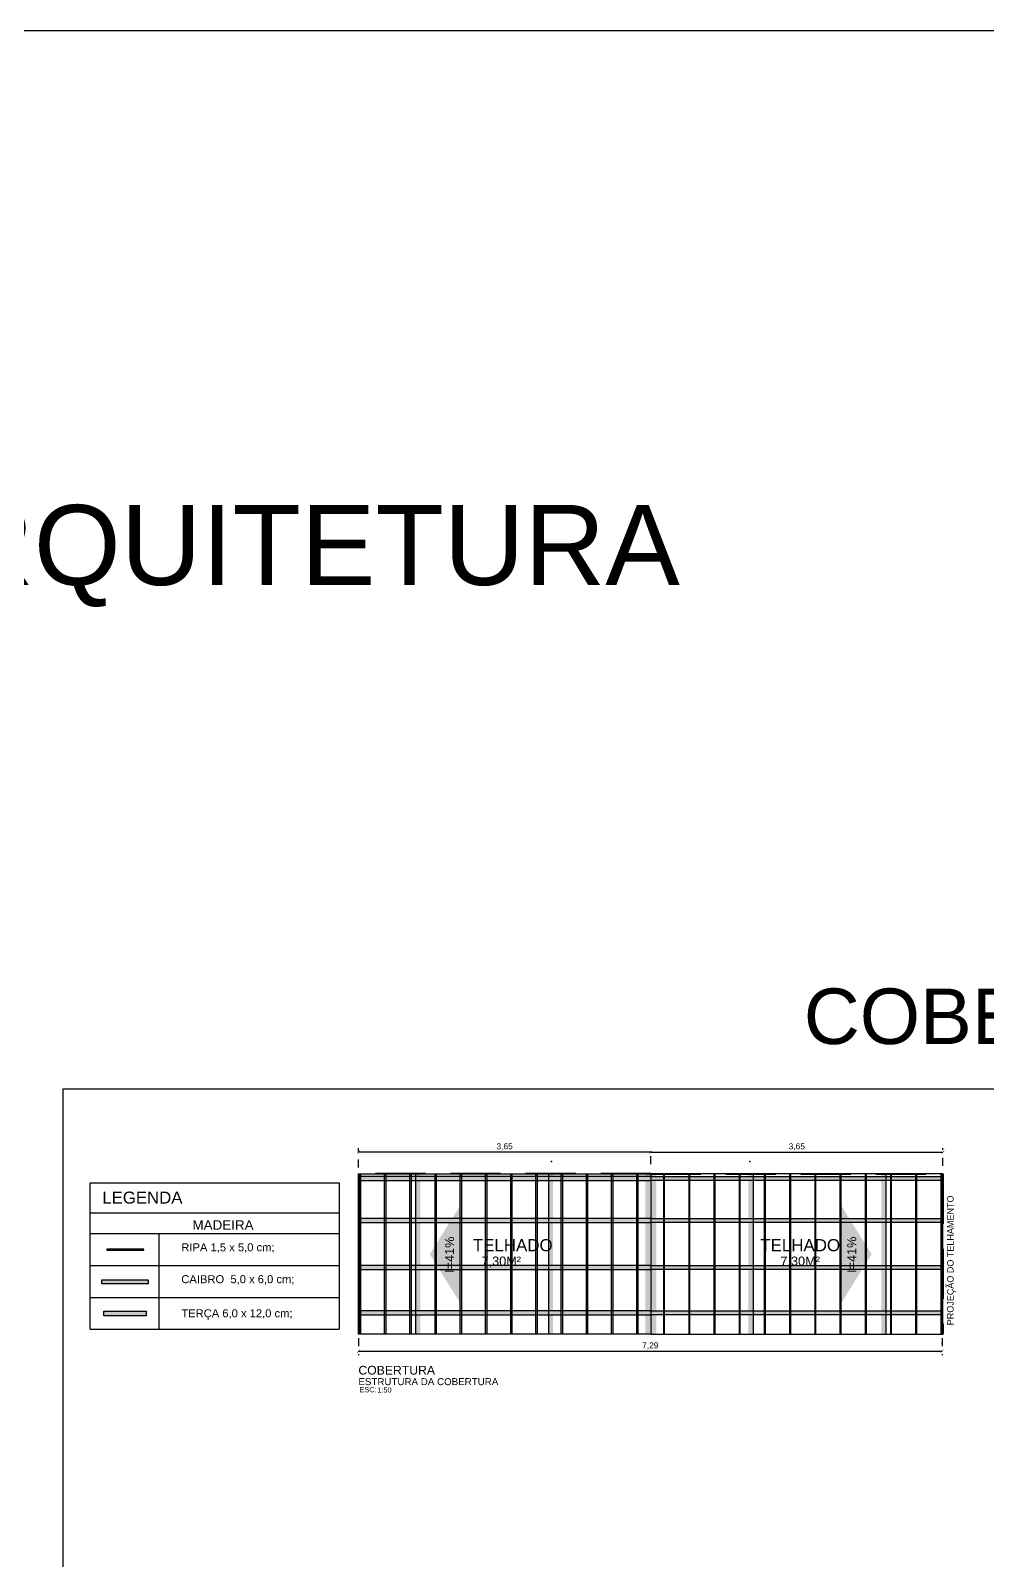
# Model space of a CAD drawing. Header units: inches. Extents: x -415 to -271, y -42 to 11.
# Drawn here: x -398.19 to -386.23, y -7.74 to 11.38 of the extents above; entities that cross this region are included whole.
import ezdxf
from ezdxf.enums import TextEntityAlignment as Align

# ---------------------------------------------------------------- set-up
doc = ezdxf.new("R2010")
doc.units = ezdxf.units.IN
doc.header["$MEASUREMENT"] = 0
doc.linetypes.add('DOT', pattern=[6.35, 0, -6.35])
doc.linetypes.add('HIDDEN2', pattern=[0.1875, 0.125, -0.0625])
doc.layers.get('0').update_dxf_attribs({"color": 8})
doc.layers.get('DEFPOINTS').update_dxf_attribs({"lineweight": 0})
for name, color, linetype in [('#_carimbo', 1, 'Continuous'), ('.10', 1, 'Continuous'), ('.20', 2, 'Continuous'), ('.texto', 3, 'Continuous'), ('ARQ-COTA-25', 12, 'Continuous'), ('ARQ-PIS', 1, 'Continuous'), ('ARQ-TAB', 1, 'Continuous'), ('ARQ-TXT-02', 2, 'Continuous'), ('ARQ-TXT-03', 3, 'Continuous'), ('ARQ-TXT-04', 4, 'Continuous'), ('ARQ-TXT-200', 2, 'Continuous'), ('ELE-VT3', 30, 'Continuous'), ('FO-TÍTULOS', 1, 'Continuous'), ('R- ARQ. SIMB.  TEXTO', 1, 'Continuous'), ('Texto', 3, 'Continuous')]:
    doc.layers.add(name, color=color, linetype=linetype)
doc.layers.add('AR-COTA', color=1, linetype='Continuous', lineweight=0)
doc.styles.add('Arial', font='ARIALUNI.ttf')
doc.styles.add('ARIAL 1.5mm', font='arial.ttf', dxfattribs={"height": 0.1})
doc.styles.add('MÉDIO', font='arial.ttf', dxfattribs={"height": 0.13})
doc.styles.get("Standard").update_dxf_attribs({"font": 'arial.ttf'})
doc.styles.add('Swiss LT', font='swissl.ttf')
doc.styles.add('T3', font='arial.ttf')
doc.dimstyles.new('COD-ARQ-50', dxfattribs={"dimtxt": 0.075, "dimasz": 0.0375, "dimexe": 0.05, "dimexo": 0.05, "dimgap": 0.02, "dimtad": 1, "dimzin": 4, "dimtxsty": 'T3', "dimblk": 'ARCHTICK', "dimcen": 0, "dimclrd": 1, "dimclre": 2, "dimclrt": 2, "dimazin": 0, "dimtfac": 1, "dimtmove": 2, "dimatfit": 3, "dimldrblk": 'DOT', "dimfxl": 0.4, "dimtolj": 1, "dimarcsym": 0})

# ---------------------------------------------------------------- blocks, each defined once
blk = doc.blocks.new('_ArchTick')
at = {"color": 0, "linetype": 'ByBlock', "const_width": 0.15}
blk.add_lwpolyline([(-0.5, -0.5), (0.5, 0.5)], dxfattribs=at)
blk = doc.blocks.new('*D509')
at = {"layer": 'AR-COTA', "color": 2, "linetype": 'DOT', "lineweight": -2, "ltscale": 0.00375, "transparency": 16777216}
for p, q in [((-390.439, -2.786), (-390.439, -2.585)), ((-386.789, -2.806), (-386.789, -2.585))]:
    blk.add_line(p, q, dxfattribs=at)
at = {"layer": 'AR-COTA', "color": 1, "lineweight": -2, "ltscale": 0.00375, "transparency": 16777216}
blk.add_line((-390.439, -2.635), (-386.789, -2.635), dxfattribs=at)
at = {"layer": 'DEFPOINTS', "color": 0, "ltscale": 0.00375, "transparency": 16777216}
for p in [(-386.789, -2.635), (-390.439, -2.836), (-386.789, -2.856)]:
    blk.add_point(p, dxfattribs=at)
at = {"layer": 'AR-COTA', "color": 1, "lineweight": -2, "ltscale": 0.00375, "transparency": 16777216, "xscale": 0.0375, "yscale": 0.0375, "zscale": 0.0375, "rotation": 180}
blk.add_blockref('_ArchTick', (-390.439, -2.635), dxfattribs=at)
at = {"layer": 'AR-COTA', "color": 1, "lineweight": -2, "ltscale": 0.00375, "transparency": 16777216, "xscale": 0.0375, "yscale": 0.0375, "zscale": 0.0375}
blk.add_blockref('_ArchTick', (-386.789, -2.635), dxfattribs=at)
at = {"layer": 'AR-COTA', "color": 2, "ltscale": 0.00375, "transparency": 16777216, "insert": (-388.614, -2.57), "char_height": 0.075, "attachment_point": 5, "style": 'T3'}
blk.add_mtext('\\A1;3,65', dxfattribs=at)
blk = doc.blocks.new('_Dot')
at = {"color": 0, "linetype": 'ByBlock', "lineweight": -2}
blk.add_line((-0.5, 0), (-1, 0), dxfattribs=at)
at = {"color": 0, "linetype": 'ByBlock', "const_width": 0.5}
blk.add_lwpolyline([(-0.25, 0, 1), (0.25, 0, 1)], format="xyb", close=True, dxfattribs=at)
blk = doc.blocks.new('*U506')
at = {"layer": 'ARQ-TXT-02', "insert": (0.2739, 0.2042), "char_height": 0.03, "attachment_point": 1, "style": 'Arial'}
blk.add_mtext_dynamic_manual_height_columns('ESC:', width=0.001376, gutter_width=0.25, heights=[0], dxfattribs=at)
at = {"layer": 'ARQ-TXT-02', "style": 'Arial'}
blk.add_attdef('ESCALA', (0.376, 0.1729), '', height=0.03, dxfattribs=at)
at = {"layer": 'ARQ-TXT-03', "style": 'Arial'}
blk.add_attdef('DESENHO', (0.2677, 0.215), '', height=0.04, dxfattribs=at)
at = {"layer": 'ARQ-TXT-04', "style": 'Arial'}
blk.add_attdef('MATÉRIA', text='', height=0.05, dxfattribs=at).set_placement((0.2677, 0.2605), align=Align.BOTTOM_LEFT)
blk = doc.blocks.new('*D685')
at = {"layer": 'AR-COTA', "color": 2, "linetype": 'DOT', "lineweight": -2, "ltscale": 0.00375, "transparency": 16777216}
for p, q in [((-394.089, -4.959), (-394.089, -5.172)), ((-386.8, -4.959), (-386.8, -5.172))]:
    blk.add_line(p, q, dxfattribs=at)
at = {"layer": 'AR-COTA', "color": 1, "lineweight": -2, "ltscale": 0.00375, "transparency": 16777216}
blk.add_line((-394.089, -5.122), (-386.8, -5.122), dxfattribs=at)
at = {"layer": 'DEFPOINTS', "color": 0, "ltscale": 0.00375, "transparency": 16777216}
for p in [(-394.089, -4.909), (-386.8, -4.909), (-386.8, -5.122)]:
    blk.add_point(p, dxfattribs=at)
at = {"layer": 'AR-COTA', "color": 1, "lineweight": -2, "ltscale": 0.00375, "transparency": 16777216, "xscale": 0.0375, "yscale": 0.0375, "zscale": 0.0375, "rotation": 180}
blk.add_blockref('_ArchTick', (-394.089, -5.122), dxfattribs=at)
at = {"layer": 'AR-COTA', "color": 1, "lineweight": -2, "ltscale": 0.00375, "transparency": 16777216, "xscale": 0.0375, "yscale": 0.0375, "zscale": 0.0375}
blk.add_blockref('_ArchTick', (-386.8, -5.122), dxfattribs=at)
at = {"layer": 'AR-COTA', "color": 2, "ltscale": 0.00375, "transparency": 16777216, "insert": (-390.445, -5.057), "char_height": 0.075, "attachment_point": 5, "style": 'T3'}
blk.add_mtext('\\A1;7,29', dxfattribs=at)
blk = doc.blocks.new('*D686')
at = {"layer": 'AR-COTA', "color": 2, "linetype": 'DOT', "lineweight": -2, "ltscale": 0.00375, "transparency": 16777216}
for p, q in [((-394.089, -2.828), (-394.089, -2.585)), ((-390.439, -2.786), (-390.439, -2.585))]:
    blk.add_line(p, q, dxfattribs=at)
at = {"layer": 'AR-COTA', "color": 1, "lineweight": -2, "ltscale": 0.00375, "transparency": 16777216}
blk.add_line((-390.439, -2.635), (-394.089, -2.635), dxfattribs=at)
at = {"layer": 'DEFPOINTS', "color": 0, "ltscale": 0.00375, "transparency": 16777216}
for p in [(-394.089, -2.635), (-390.439, -2.836), (-394.089, -2.878)]:
    blk.add_point(p, dxfattribs=at)
at = {"layer": 'AR-COTA', "color": 1, "lineweight": -2, "ltscale": 0.00375, "transparency": 16777216, "xscale": 0.0375, "yscale": 0.0375, "zscale": 0.0375, "rotation": 180}
blk.add_blockref('_ArchTick', (-394.089, -2.635), dxfattribs=at)
at = {"layer": 'AR-COTA', "color": 1, "lineweight": -2, "ltscale": 0.00375, "transparency": 16777216, "xscale": 0.0375, "yscale": 0.0375, "zscale": 0.0375}
blk.add_blockref('_ArchTick', (-390.439, -2.635), dxfattribs=at)
at = {"layer": 'AR-COTA', "color": 2, "ltscale": 0.00375, "transparency": 16777216, "insert": (-392.264, -2.57), "char_height": 0.075, "attachment_point": 5, "style": 'T3'}
blk.add_mtext('\\A1;3,65', dxfattribs=at)

msp = doc.modelspace()

# ---------------------------------------------------------------- hatches: boundary and pattern name
at = {"layer": '.10', "linetype": 'ByBlock', "ltscale": 5}
h = msp.add_hatch(color=3, dxfattribs=at)
h.set_gradient(color1=(237, 31, 36), color2=(237, 31, 36))
h.paths.add_polyline_path([(-394.063, -4.909), (-394.078, -4.909), (-394.078, -2.906), (-394.063, -2.906)])
at = {"layer": '.10', "linetype": 'ByBlock', "ltscale": 5, "true_color": 0x58ba48}
h = msp.add_hatch(color=85, dxfattribs=at)
h.dxf.hatch_style = 1
h.paths.add_polyline_path([(-394.063, -2.991), (-394.063, -2.941), (-390.424, -2.941), (-390.424, -2.991)])
at = {"layer": '.10', "linetype": 'ByBlock', "ltscale": 5}
h = msp.add_hatch(color=3, dxfattribs=at)
h.set_gradient(color1=(237, 31, 36), color2=(237, 31, 36))
h.paths.add_polyline_path([(-393.748, -4.909), (-393.763, -4.909), (-393.763, -2.906), (-393.748, -2.906)])
h = msp.add_hatch(color=3, dxfattribs=at)
h.set_gradient(color1=(237, 31, 36), color2=(237, 31, 36))
h.paths.add_polyline_path([(-393.433, -4.909), (-393.448, -4.909), (-393.448, -2.906), (-393.433, -2.906)])
h = msp.add_hatch(color=3, dxfattribs=at)
h.set_gradient(color1=(237, 31, 36), color2=(237, 31, 36))
h.paths.add_polyline_path([(-393.118, -4.909), (-393.133, -4.909), (-393.133, -2.906), (-393.118, -2.906)])
h = msp.add_hatch(color=3, dxfattribs=at)
h.set_gradient(color1=(237, 31, 36), color2=(237, 31, 36))
h.paths.add_polyline_path([(-392.803, -4.909), (-392.818, -4.909), (-392.818, -2.906), (-392.803, -2.906)])
h = msp.add_hatch(color=3, dxfattribs=at)
h.set_gradient(color1=(237, 31, 36), color2=(237, 31, 36))
h.paths.add_polyline_path([(-392.488, -4.909), (-392.503, -4.909), (-392.503, -2.906), (-392.488, -2.906)])
h = msp.add_hatch(color=3, dxfattribs=at)
h.set_gradient(color1=(237, 31, 36), color2=(237, 31, 36))
h.paths.add_polyline_path([(-392.173, -4.909), (-392.188, -4.909), (-392.188, -2.906), (-392.173, -2.906)])
h = msp.add_hatch(color=3, dxfattribs=at)
h.set_gradient(color1=(237, 31, 36), color2=(237, 31, 36))
h.paths.add_polyline_path([(-391.858, -4.909), (-391.873, -4.909), (-391.873, -2.906), (-391.858, -2.906)])
h = msp.add_hatch(color=3, dxfattribs=at)
h.set_gradient(color1=(237, 31, 36), color2=(237, 31, 36))
h.paths.add_polyline_path([(-391.543, -4.909), (-391.558, -4.909), (-391.558, -2.906), (-391.543, -2.906)])
h = msp.add_hatch(color=3, dxfattribs=at)
h.set_gradient(color1=(237, 31, 36), color2=(237, 31, 36))
h.paths.add_polyline_path([(-391.228, -4.909), (-391.243, -4.909), (-391.243, -2.906), (-391.228, -2.906)])
h = msp.add_hatch(color=3, dxfattribs=at)
h.set_gradient(color1=(237, 31, 36), color2=(237, 31, 36))
h.paths.add_polyline_path([(-390.913, -4.909), (-390.928, -4.909), (-390.928, -2.906), (-390.913, -2.906)])
h = msp.add_hatch(color=3, dxfattribs=at)
h.set_gradient(color1=(237, 31, 36), color2=(237, 31, 36))
h.paths.add_polyline_path([(-390.598, -4.909), (-390.613, -4.909), (-390.613, -2.906), (-390.598, -2.906)])
at = {"layer": '.10', "linetype": 'ByBlock', "ltscale": 5, "true_color": 0x58ba48}
h = msp.add_hatch(color=85, dxfattribs=at)
h.dxf.hatch_style = 1
h.paths.add_polyline_path([(-386.815, -2.991), (-386.815, -2.941), (-390.454, -2.941), (-390.454, -2.991)])
at = {"layer": '.10', "linetype": 'ByBlock', "ltscale": 5}
h = msp.add_hatch(color=3, dxfattribs=at)
h.set_gradient(color1=(237, 31, 36), color2=(237, 31, 36))
h.paths.add_polyline_path([(-390.28, -4.909), (-390.265, -4.909), (-390.265, -2.906), (-390.28, -2.906)])
h = msp.add_hatch(color=3, dxfattribs=at)
h.set_gradient(color1=(237, 31, 36), color2=(237, 31, 36))
h.paths.add_polyline_path([(-389.965, -4.909), (-389.95, -4.909), (-389.95, -2.906), (-389.965, -2.906)])
h = msp.add_hatch(color=3, dxfattribs=at)
h.set_gradient(color1=(237, 31, 36), color2=(237, 31, 36))
h.paths.add_polyline_path([(-389.65, -4.909), (-389.635, -4.909), (-389.635, -2.906), (-389.65, -2.906)])
h = msp.add_hatch(color=3, dxfattribs=at)
h.set_gradient(color1=(237, 31, 36), color2=(237, 31, 36))
h.paths.add_polyline_path([(-389.335, -4.909), (-389.32, -4.909), (-389.32, -2.906), (-389.335, -2.906)])
h = msp.add_hatch(color=3, dxfattribs=at)
h.set_gradient(color1=(237, 31, 36), color2=(237, 31, 36))
h.paths.add_polyline_path([(-389.02, -4.909), (-389.005, -4.909), (-389.005, -2.906), (-389.02, -2.906)])
h = msp.add_hatch(color=3, dxfattribs=at)
h.set_gradient(color1=(237, 31, 36), color2=(237, 31, 36))
h.paths.add_polyline_path([(-388.705, -4.909), (-388.69, -4.909), (-388.69, -2.906), (-388.705, -2.906)])
h = msp.add_hatch(color=3, dxfattribs=at)
h.set_gradient(color1=(237, 31, 36), color2=(237, 31, 36))
h.paths.add_polyline_path([(-388.39, -4.909), (-388.375, -4.909), (-388.375, -2.906), (-388.39, -2.906)])
h = msp.add_hatch(color=3, dxfattribs=at)
h.set_gradient(color1=(237, 31, 36), color2=(237, 31, 36))
h.paths.add_polyline_path([(-388.075, -4.909), (-388.06, -4.909), (-388.06, -2.906), (-388.075, -2.906)])
h = msp.add_hatch(color=3, dxfattribs=at)
h.set_gradient(color1=(237, 31, 36), color2=(237, 31, 36))
h.paths.add_polyline_path([(-387.76, -4.909), (-387.745, -4.909), (-387.745, -2.906), (-387.76, -2.906)])
h = msp.add_hatch(color=3, dxfattribs=at)
h.set_gradient(color1=(237, 31, 36), color2=(237, 31, 36))
h.paths.add_polyline_path([(-387.445, -4.909), (-387.43, -4.909), (-387.43, -2.906), (-387.445, -2.906)])
h = msp.add_hatch(color=3, dxfattribs=at)
h.set_gradient(color1=(237, 31, 36), color2=(237, 31, 36))
h.paths.add_polyline_path([(-387.13, -4.909), (-387.115, -4.909), (-387.115, -2.906), (-387.13, -2.906)])
h = msp.add_hatch(color=3, dxfattribs=at)
h.set_gradient(color1=(237, 31, 36), color2=(237, 31, 36))
h.paths.add_polyline_path([(-386.815, -4.909), (-386.8, -4.909), (-386.8, -2.906), (-386.815, -2.906)])
at = {"layer": '.10', "linetype": 'ByBlock', "ltscale": 5, "true_color": 0x58ba48}
h = msp.add_hatch(color=85, dxfattribs=at)
h.dxf.hatch_style = 1
h.paths.add_polyline_path([(-394.063, -3.516), (-394.063, -3.466), (-390.424, -3.466), (-390.424, -3.516)])
h = msp.add_hatch(color=85, dxfattribs=at)
h.dxf.hatch_style = 1
h.paths.add_polyline_path([(-386.815, -3.516), (-386.815, -3.466), (-390.454, -3.466), (-390.454, -3.516)])
at = {"layer": '.10', "linetype": 'ByBlock', "ltscale": 5}
h = msp.add_hatch(color=3, dxfattribs=at)
h.set_gradient(color1=(237, 31, 36), color2=(237, 31, 36))
h.paths.add_polyline_path([(-396.77, -3.862), (-396.77, -3.847), (-397.233, -3.847), (-397.233, -3.862)])
at = {"layer": '.10', "linetype": 'ByBlock', "ltscale": 5, "true_color": 0x58ba48}
h = msp.add_hatch(color=85, dxfattribs=at)
h.dxf.hatch_style = 1
h.paths.add_polyline_path([(-394.063, -4.102), (-394.063, -4.052), (-390.424, -4.052), (-390.424, -4.102)])
h = msp.add_hatch(color=85, dxfattribs=at)
h.dxf.hatch_style = 1
h.paths.add_polyline_path([(-386.815, -4.102), (-386.815, -4.052), (-390.454, -4.052), (-390.454, -4.102)])
h = msp.add_hatch(color=85, dxfattribs=at)
h.dxf.hatch_style = 1
h.paths.add_polyline_path([(-396.719, -4.283), (-396.719, -4.233), (-397.295, -4.233), (-397.295, -4.283)])
h = msp.add_hatch(color=85, dxfattribs=at)
h.dxf.hatch_style = 1
h.paths.add_polyline_path([(-394.063, -4.67), (-394.063, -4.62), (-390.424, -4.62), (-390.424, -4.67)])
h = msp.add_hatch(color=85, dxfattribs=at)
h.dxf.hatch_style = 1
h.paths.add_polyline_path([(-386.815, -4.67), (-386.815, -4.62), (-390.454, -4.62), (-390.454, -4.67)])
at = {"layer": '.20', "linetype": 'ByBlock', "ltscale": 5, "true_color": 0xf1eb1f}
h = msp.add_hatch(color=2, dxfattribs=at)
h.dxf.hatch_style = 1
h.paths.add_polyline_path([(-393.318, -4.909), (-393.378, -4.909), (-393.378, -2.906), (-393.318, -2.906)])
h = msp.add_hatch(color=2, dxfattribs=at)
h.dxf.hatch_style = 1
h.paths.add_polyline_path([(-391.658, -4.909), (-391.718, -4.909), (-391.718, -2.906), (-391.658, -2.906)])
h = msp.add_hatch(color=2, dxfattribs=at)
h.dxf.hatch_style = 1
h.paths.add_polyline_path([(-390.448, -4.909), (-390.508, -4.909), (-390.508, -2.906), (-390.448, -2.906)])
h = msp.add_hatch(color=2, dxfattribs=at)
h.dxf.hatch_style = 1
h.paths.add_polyline_path([(-390.43, -4.909), (-390.37, -4.909), (-390.37, -2.906), (-390.43, -2.906)])
h = msp.add_hatch(color=2, dxfattribs=at)
h.dxf.hatch_style = 1
h.paths.add_polyline_path([(-389.22, -4.909), (-389.16, -4.909), (-389.16, -2.906), (-389.22, -2.906)])
h = msp.add_hatch(color=2, dxfattribs=at)
h.dxf.hatch_style = 1
h.paths.add_polyline_path([(-387.56, -4.909), (-387.5, -4.909), (-387.5, -2.906), (-387.56, -2.906)])
msp.add_hatch(color=2, dxfattribs=at).paths.add_polyline_path([(-397.273, -4.622), (-397.273, -4.682), (-396.742, -4.682), (-396.742, -4.622)])
at = {"true_color": 0x636466, "transparency": 33554687}
h = msp.add_hatch(color=251, dxfattribs=at)
h.dxf.hatch_style = 1
h.paths.add_polyline_path([(-392.821, -4.517), (-393.199, -3.912), (-392.821, -3.307)])
h = msp.add_hatch(color=251, dxfattribs=at)
h.dxf.hatch_style = 1
h.paths.add_polyline_path([(-388.057, -4.517), (-387.679, -3.912), (-388.057, -3.307)])

# ---------------------------------------------------------------- linework, layer by layer
at = {"layer": '#_carimbo', "color": 4, "linetype": 'ByBlock'}
for points in [[(-394.089, -3.463), (-394.089, -2.906), (-390.439, -2.906), (-390.439, -4.909), (-394.089, -4.909), (-394.089, -2.906), (-394.089, -2.906)], [(-386.789, -3.463), (-386.789, -2.906), (-390.439, -2.906), (-390.439, -4.909), (-386.789, -4.909), (-386.789, -2.906), (-386.789, -2.906)]]:
    msp.add_lwpolyline(points, dxfattribs=at)
at = {"layer": '.10', "color": 18, "linetype": 'ByBlock', "ltscale": 5, "true_color": 0x000000}
msp.add_lwpolyline([(-396.742, -4.622), (-396.742, -4.682), (-397.273, -4.682), (-397.273, -4.622), (-396.742, -4.622)], dxfattribs=at)
at = {"layer": '.20', "color": 18, "linetype": 'ByBlock', "ltscale": 5, "true_color": 0x000000}
for points in [[(-393.318, -2.906), (-393.378, -2.906), (-393.378, -4.909)], [(-391.658, -2.906), (-391.718, -2.906), (-391.718, -4.909)], [(-389.22, -2.906), (-389.16, -2.906), (-389.16, -4.909)], [(-387.56, -2.906), (-387.5, -2.906), (-387.5, -4.909)], [(-396.742, -4.622), (-396.742, -4.682), (-397.273, -4.682), (-397.273, -4.622), (-396.742, -4.622)]]:
    msp.add_lwpolyline(points, dxfattribs=at)
at = {"layer": 'ARQ-PIS', "color": 4, "linetype": 'ByBlock'}
msp.add_lwpolyline([(-397.781, -1.844), (-375.079, -1.844), (-375.079, -21.921), (-397.781, -21.921)], close=True, dxfattribs=at)
at = {"layer": 'ARQ-PIS', "color": 5, "linetype": 'HIDDEN2', "lineweight": 40, "ltscale": 5}
for points in [[(-390.439, -2.906), (-394.089, -2.906), (-394.089, -4.909)], [(-390.439, -2.906), (-386.789, -2.906), (-386.789, -4.909)]]:
    msp.add_lwpolyline(points, dxfattribs=at)
at = {"layer": 'ARQ-PIS', "color": 240, "linetype": 'ByBlock', "ltscale": 5, "true_color": 0xed1f24}
for points in [[(-394.078, -2.906), (-394.063, -2.906), (-394.063, -4.909)], [(-394.078, -4.909), (-394.078, -2.906)], [(-394.078, -2.906), (-394.063, -2.906), (-394.063, -4.909)], [(-394.078, -4.909), (-394.078, -2.906)], [(-394.078, -2.906), (-394.063, -2.906), (-394.063, -4.909)], [(-394.078, -4.909), (-394.078, -2.906)], [(-394.078, -2.906), (-394.063, -2.906), (-394.063, -4.909)], [(-394.078, -4.909), (-394.078, -2.906)], [(-394.078, -2.906), (-394.063, -2.906), (-394.063, -4.909)], [(-394.078, -4.909), (-394.078, -2.906)], [(-393.763, -2.906), (-393.748, -2.906), (-393.748, -4.909)], [(-393.763, -4.909), (-393.763, -2.906)], [(-393.763, -2.906), (-393.748, -2.906), (-393.748, -4.909)], [(-393.763, -4.909), (-393.763, -2.906)], [(-393.763, -2.906), (-393.748, -2.906), (-393.748, -4.909)], [(-393.763, -4.909), (-393.763, -2.906)], [(-393.763, -2.906), (-393.748, -2.906), (-393.748, -4.909)], [(-393.763, -4.909), (-393.763, -2.906)], [(-393.763, -2.906), (-393.748, -2.906), (-393.748, -4.909)], [(-393.763, -4.909), (-393.763, -2.906)], [(-393.448, -2.906), (-393.433, -2.906), (-393.433, -4.909)], [(-393.448, -4.909), (-393.448, -2.906)], [(-393.448, -2.906), (-393.433, -2.906), (-393.433, -4.909)], [(-393.448, -4.909), (-393.448, -2.906)], [(-393.448, -2.906), (-393.433, -2.906), (-393.433, -4.909)], [(-393.448, -4.909), (-393.448, -2.906)], [(-393.448, -2.906), (-393.433, -2.906), (-393.433, -4.909)], [(-393.448, -4.909), (-393.448, -2.906)], [(-393.448, -2.906), (-393.433, -2.906), (-393.433, -4.909)], [(-393.448, -4.909), (-393.448, -2.906)], [(-393.133, -2.906), (-393.118, -2.906), (-393.118, -4.909)], [(-393.133, -4.909), (-393.133, -2.906)], [(-393.133, -2.906), (-393.118, -2.906), (-393.118, -4.909)], [(-393.133, -4.909), (-393.133, -2.906)], [(-393.133, -2.906), (-393.118, -2.906), (-393.118, -4.909)], [(-393.133, -4.909), (-393.133, -2.906)], [(-393.133, -2.906), (-393.118, -2.906), (-393.118, -4.909)], [(-393.133, -4.909), (-393.133, -2.906)], [(-393.133, -2.906), (-393.118, -2.906), (-393.118, -4.909)], [(-393.133, -4.909), (-393.133, -2.906)], [(-392.818, -2.906), (-392.803, -2.906), (-392.803, -4.909)], [(-392.818, -4.909), (-392.818, -2.906)], [(-392.818, -2.906), (-392.803, -2.906), (-392.803, -4.909)], [(-392.818, -4.909), (-392.818, -2.906)], [(-392.818, -2.906), (-392.803, -2.906), (-392.803, -4.909)], [(-392.818, -4.909), (-392.818, -2.906)], [(-392.818, -2.906), (-392.803, -2.906), (-392.803, -4.909)], [(-392.818, -4.909), (-392.818, -2.906)], [(-392.818, -2.906), (-392.803, -2.906), (-392.803, -4.909)], [(-392.818, -4.909), (-392.818, -2.906)], [(-392.503, -2.906), (-392.488, -2.906), (-392.488, -4.909)], [(-392.503, -4.909), (-392.503, -2.906)], [(-392.503, -2.906), (-392.488, -2.906), (-392.488, -4.909)], [(-392.503, -4.909), (-392.503, -2.906)], [(-392.503, -2.906), (-392.488, -2.906), (-392.488, -4.909)], [(-392.503, -4.909), (-392.503, -2.906)], [(-392.503, -2.906), (-392.488, -2.906), (-392.488, -4.909)], [(-392.503, -4.909), (-392.503, -2.906)], [(-392.503, -2.906), (-392.488, -2.906), (-392.488, -4.909)], [(-392.503, -4.909), (-392.503, -2.906)], [(-392.188, -2.906), (-392.173, -2.906), (-392.173, -4.909)], [(-392.188, -4.909), (-392.188, -2.906)], [(-392.188, -2.906), (-392.173, -2.906), (-392.173, -4.909)], [(-392.188, -4.909), (-392.188, -2.906)], [(-392.188, -2.906), (-392.173, -2.906), (-392.173, -4.909)], [(-392.188, -4.909), (-392.188, -2.906)], [(-392.188, -2.906), (-392.173, -2.906), (-392.173, -4.909)], [(-392.188, -4.909), (-392.188, -2.906)], [(-392.188, -2.906), (-392.173, -2.906), (-392.173, -4.909)], [(-392.188, -4.909), (-392.188, -2.906)], [(-391.873, -2.906), (-391.858, -2.906), (-391.858, -4.909)], [(-391.873, -4.909), (-391.873, -2.906)], [(-391.873, -2.906), (-391.858, -2.906), (-391.858, -4.909)], [(-391.873, -4.909), (-391.873, -2.906)], [(-391.873, -2.906), (-391.858, -2.906), (-391.858, -4.909)], [(-391.873, -4.909), (-391.873, -2.906)], [(-391.873, -2.906), (-391.858, -2.906), (-391.858, -4.909)], [(-391.873, -4.909), (-391.873, -2.906)], [(-391.873, -2.906), (-391.858, -2.906), (-391.858, -4.909)], [(-391.873, -4.909), (-391.873, -2.906)], [(-391.558, -2.906), (-391.543, -2.906), (-391.543, -4.909)], [(-391.558, -4.909), (-391.558, -2.906)], [(-391.558, -2.906), (-391.543, -2.906), (-391.543, -4.909)], [(-391.558, -4.909), (-391.558, -2.906)], [(-391.558, -2.906), (-391.543, -2.906), (-391.543, -4.909)], [(-391.558, -4.909), (-391.558, -2.906)], [(-391.558, -2.906), (-391.543, -2.906), (-391.543, -4.909)], [(-391.558, -4.909), (-391.558, -2.906)], [(-391.558, -2.906), (-391.543, -2.906), (-391.543, -4.909)], [(-391.558, -4.909), (-391.558, -2.906)], [(-391.243, -2.906), (-391.228, -2.906), (-391.228, -4.909)], [(-391.243, -4.909), (-391.243, -2.906)], [(-391.243, -2.906), (-391.228, -2.906), (-391.228, -4.909)], [(-391.243, -4.909), (-391.243, -2.906)], [(-391.243, -2.906), (-391.228, -2.906), (-391.228, -4.909)], [(-391.243, -4.909), (-391.243, -2.906)], [(-391.243, -2.906), (-391.228, -2.906), (-391.228, -4.909)], [(-391.243, -4.909), (-391.243, -2.906)], [(-391.243, -2.906), (-391.228, -2.906), (-391.228, -4.909)], [(-391.243, -4.909), (-391.243, -2.906)], [(-390.928, -2.906), (-390.913, -2.906), (-390.913, -4.909)], [(-390.928, -4.909), (-390.928, -2.906)], [(-390.928, -2.906), (-390.913, -2.906), (-390.913, -4.909)], [(-390.928, -4.909), (-390.928, -2.906)], [(-390.928, -2.906), (-390.913, -2.906), (-390.913, -4.909)], [(-390.928, -4.909), (-390.928, -2.906)], [(-390.928, -2.906), (-390.913, -2.906), (-390.913, -4.909)], [(-390.928, -4.909), (-390.928, -2.906)], [(-390.928, -2.906), (-390.913, -2.906), (-390.913, -4.909)], [(-390.928, -4.909), (-390.928, -2.906)], [(-390.613, -2.906), (-390.598, -2.906), (-390.598, -4.909)], [(-390.613, -4.909), (-390.613, -2.906)], [(-390.613, -2.906), (-390.598, -2.906), (-390.598, -4.909)], [(-390.613, -4.909), (-390.613, -2.906)], [(-390.613, -2.906), (-390.598, -2.906), (-390.598, -4.909)], [(-390.613, -4.909), (-390.613, -2.906)], [(-390.613, -2.906), (-390.598, -2.906), (-390.598, -4.909)], [(-390.613, -4.909), (-390.613, -2.906)], [(-390.613, -2.906), (-390.598, -2.906), (-390.598, -4.909)], [(-390.613, -4.909), (-390.613, -2.906)], [(-390.265, -2.906), (-390.28, -2.906), (-390.28, -4.909)], [(-390.265, -2.906), (-390.28, -2.906), (-390.28, -4.909)], [(-390.265, -2.906), (-390.28, -2.906), (-390.28, -4.909)], [(-390.265, -2.906), (-390.28, -2.906), (-390.28, -4.909)], [(-390.265, -2.906), (-390.28, -2.906), (-390.28, -4.909)], [(-390.265, -4.909), (-390.265, -2.906)], [(-390.265, -4.909), (-390.265, -2.906)], [(-390.265, -4.909), (-390.265, -2.906)], [(-390.265, -4.909), (-390.265, -2.906)], [(-390.265, -4.909), (-390.265, -2.906)], [(-389.95, -2.906), (-389.965, -2.906), (-389.965, -4.909)], [(-389.95, -2.906), (-389.965, -2.906), (-389.965, -4.909)], [(-389.95, -2.906), (-389.965, -2.906), (-389.965, -4.909)], [(-389.95, -2.906), (-389.965, -2.906), (-389.965, -4.909)], [(-389.95, -2.906), (-389.965, -2.906), (-389.965, -4.909)], [(-389.95, -4.909), (-389.95, -2.906)], [(-389.95, -4.909), (-389.95, -2.906)], [(-389.95, -4.909), (-389.95, -2.906)], [(-389.95, -4.909), (-389.95, -2.906)], [(-389.95, -4.909), (-389.95, -2.906)], [(-389.635, -2.906), (-389.65, -2.906), (-389.65, -4.909)], [(-389.635, -2.906), (-389.65, -2.906), (-389.65, -4.909)], [(-389.635, -2.906), (-389.65, -2.906), (-389.65, -4.909)], [(-389.635, -2.906), (-389.65, -2.906), (-389.65, -4.909)], [(-389.635, -2.906), (-389.65, -2.906), (-389.65, -4.909)], [(-389.635, -4.909), (-389.635, -2.906)], [(-389.635, -4.909), (-389.635, -2.906)], [(-389.635, -4.909), (-389.635, -2.906)], [(-389.635, -4.909), (-389.635, -2.906)], [(-389.635, -4.909), (-389.635, -2.906)], [(-389.32, -2.906), (-389.335, -2.906), (-389.335, -4.909)], [(-389.32, -2.906), (-389.335, -2.906), (-389.335, -4.909)], [(-389.32, -2.906), (-389.335, -2.906), (-389.335, -4.909)], [(-389.32, -2.906), (-389.335, -2.906), (-389.335, -4.909)], [(-389.32, -2.906), (-389.335, -2.906), (-389.335, -4.909)], [(-389.32, -4.909), (-389.32, -2.906)], [(-389.32, -4.909), (-389.32, -2.906)], [(-389.32, -4.909), (-389.32, -2.906)], [(-389.32, -4.909), (-389.32, -2.906)], [(-389.32, -4.909), (-389.32, -2.906)], [(-389.005, -2.906), (-389.02, -2.906), (-389.02, -4.909)], [(-389.005, -2.906), (-389.02, -2.906), (-389.02, -4.909)], [(-389.005, -2.906), (-389.02, -2.906), (-389.02, -4.909)], [(-389.005, -2.906), (-389.02, -2.906), (-389.02, -4.909)], [(-389.005, -2.906), (-389.02, -2.906), (-389.02, -4.909)], [(-389.005, -4.909), (-389.005, -2.906)], [(-389.005, -4.909), (-389.005, -2.906)], [(-389.005, -4.909), (-389.005, -2.906)], [(-389.005, -4.909), (-389.005, -2.906)], [(-389.005, -4.909), (-389.005, -2.906)], [(-388.69, -2.906), (-388.705, -2.906), (-388.705, -4.909)], [(-388.69, -2.906), (-388.705, -2.906), (-388.705, -4.909)], [(-388.69, -2.906), (-388.705, -2.906), (-388.705, -4.909)], [(-388.69, -2.906), (-388.705, -2.906), (-388.705, -4.909)], [(-388.69, -2.906), (-388.705, -2.906), (-388.705, -4.909)], [(-388.69, -4.909), (-388.69, -2.906)], [(-388.69, -4.909), (-388.69, -2.906)], [(-388.69, -4.909), (-388.69, -2.906)], [(-388.69, -4.909), (-388.69, -2.906)], [(-388.69, -4.909), (-388.69, -2.906)], [(-388.375, -2.906), (-388.39, -2.906), (-388.39, -4.909)], [(-388.375, -2.906), (-388.39, -2.906), (-388.39, -4.909)], [(-388.375, -2.906), (-388.39, -2.906), (-388.39, -4.909)], [(-388.375, -2.906), (-388.39, -2.906), (-388.39, -4.909)], [(-388.375, -2.906), (-388.39, -2.906), (-388.39, -4.909)], [(-388.375, -4.909), (-388.375, -2.906)], [(-388.375, -4.909), (-388.375, -2.906)], [(-388.375, -4.909), (-388.375, -2.906)], [(-388.375, -4.909), (-388.375, -2.906)], [(-388.375, -4.909), (-388.375, -2.906)], [(-388.06, -2.906), (-388.075, -2.906), (-388.075, -4.909)], [(-388.06, -2.906), (-388.075, -2.906), (-388.075, -4.909)], [(-388.06, -2.906), (-388.075, -2.906), (-388.075, -4.909)], [(-388.06, -2.906), (-388.075, -2.906), (-388.075, -4.909)], [(-388.06, -2.906), (-388.075, -2.906), (-388.075, -4.909)], [(-388.06, -4.909), (-388.06, -2.906)], [(-388.06, -4.909), (-388.06, -2.906)], [(-388.06, -4.909), (-388.06, -2.906)], [(-388.06, -4.909), (-388.06, -2.906)], [(-388.06, -4.909), (-388.06, -2.906)], [(-387.745, -2.906), (-387.76, -2.906), (-387.76, -4.909)], [(-387.745, -2.906), (-387.76, -2.906), (-387.76, -4.909)], [(-387.745, -2.906), (-387.76, -2.906), (-387.76, -4.909)], [(-387.745, -2.906), (-387.76, -2.906), (-387.76, -4.909)], [(-387.745, -2.906), (-387.76, -2.906), (-387.76, -4.909)], [(-387.745, -4.909), (-387.745, -2.906)], [(-387.745, -4.909), (-387.745, -2.906)], [(-387.745, -4.909), (-387.745, -2.906)], [(-387.745, -4.909), (-387.745, -2.906)], [(-387.745, -4.909), (-387.745, -2.906)], [(-387.43, -2.906), (-387.445, -2.906), (-387.445, -4.909)], [(-387.43, -2.906), (-387.445, -2.906), (-387.445, -4.909)], [(-387.43, -2.906), (-387.445, -2.906), (-387.445, -4.909)], [(-387.43, -2.906), (-387.445, -2.906), (-387.445, -4.909)], [(-387.43, -2.906), (-387.445, -2.906), (-387.445, -4.909)], [(-387.43, -4.909), (-387.43, -2.906)], [(-387.43, -4.909), (-387.43, -2.906)], [(-387.43, -4.909), (-387.43, -2.906)], [(-387.43, -4.909), (-387.43, -2.906)], [(-387.43, -4.909), (-387.43, -2.906)], [(-387.115, -2.906), (-387.13, -2.906), (-387.13, -4.909)], [(-387.115, -2.906), (-387.13, -2.906), (-387.13, -4.909)], [(-387.115, -2.906), (-387.13, -2.906), (-387.13, -4.909)], [(-387.115, -2.906), (-387.13, -2.906), (-387.13, -4.909)], [(-387.115, -2.906), (-387.13, -2.906), (-387.13, -4.909)], [(-387.115, -4.909), (-387.115, -2.906)], [(-387.115, -4.909), (-387.115, -2.906)], [(-387.115, -4.909), (-387.115, -2.906)], [(-387.115, -4.909), (-387.115, -2.906)], [(-387.115, -4.909), (-387.115, -2.906)], [(-386.8, -2.906), (-386.815, -2.906), (-386.815, -4.909)], [(-386.8, -2.906), (-386.815, -2.906), (-386.815, -4.909)], [(-386.8, -2.906), (-386.815, -2.906), (-386.815, -4.909)], [(-386.8, -2.906), (-386.815, -2.906), (-386.815, -4.909)], [(-386.8, -2.906), (-386.815, -2.906), (-386.815, -4.909)], [(-386.8, -4.909), (-386.8, -2.906)], [(-386.8, -4.909), (-386.8, -2.906)], [(-386.8, -4.909), (-386.8, -2.906)], [(-386.8, -4.909), (-386.8, -2.906)], [(-386.8, -4.909), (-386.8, -2.906)], [(-396.77, -3.862), (-396.77, -3.847), (-397.233, -3.847), (-397.233, -3.862), (-397.029, -3.862)], [(-396.77, -3.862), (-396.77, -3.847), (-397.233, -3.847), (-397.233, -3.862), (-397.029, -3.862)], [(-396.77, -3.862), (-396.77, -3.847), (-397.233, -3.847), (-397.233, -3.862), (-397.029, -3.862)], [(-396.77, -3.862), (-396.77, -3.847), (-397.233, -3.847), (-397.233, -3.862), (-397.029, -3.862)], [(-396.77, -3.862), (-396.77, -3.847), (-397.233, -3.847), (-397.233, -3.862), (-397.029, -3.862)], [(-396.77, -3.862), (-396.77, -3.847), (-397.233, -3.847), (-397.233, -3.862), (-397.029, -3.862)], [(-396.77, -3.862), (-396.77, -3.847), (-397.233, -3.847), (-397.233, -3.862), (-396.77, -3.862)]]:
    msp.add_lwpolyline(points, dxfattribs=at)
at = {"layer": 'ARQ-PIS', "color": 3, "linetype": 'ByBlock', "ltscale": 5}
for points in [[(-394.063, -2.941), (-394.063, -2.991), (-390.424, -2.991)], [(-390.424, -2.941), (-394.063, -2.941)], [(-386.815, -2.941), (-386.815, -2.991), (-390.454, -2.991)], [(-390.454, -2.941), (-386.815, -2.941)], [(-394.063, -3.466), (-394.063, -3.516), (-390.424, -3.516)], [(-390.424, -3.466), (-394.063, -3.466)], [(-394.063, -3.466), (-394.063, -3.516), (-390.424, -3.516)], [(-390.424, -3.466), (-394.063, -3.466)], [(-386.815, -3.466), (-386.815, -3.516), (-390.454, -3.516)], [(-390.454, -3.466), (-386.815, -3.466)], [(-386.815, -3.466), (-386.815, -3.516), (-390.454, -3.516)], [(-390.454, -3.466), (-386.815, -3.466)], [(-394.063, -4.052), (-394.063, -4.102), (-390.424, -4.102)], [(-390.424, -4.052), (-394.063, -4.052)], [(-394.063, -4.052), (-394.063, -4.102), (-390.424, -4.102)], [(-390.424, -4.052), (-394.063, -4.052)], [(-386.815, -4.052), (-386.815, -4.102), (-390.454, -4.102)], [(-390.454, -4.052), (-386.815, -4.052)], [(-386.815, -4.052), (-386.815, -4.102), (-390.454, -4.102)], [(-390.454, -4.052), (-386.815, -4.052)], [(-396.719, -4.233), (-396.719, -4.283), (-397.295, -4.283), (-397.295, -4.233), (-396.719, -4.233)], [(-396.719, -4.233), (-396.719, -4.283), (-397.295, -4.283), (-397.295, -4.233), (-396.719, -4.233)], [(-394.063, -4.62), (-394.063, -4.67), (-390.424, -4.67)], [(-390.424, -4.62), (-394.063, -4.62)], [(-394.063, -4.62), (-394.063, -4.67), (-390.424, -4.67)], [(-390.424, -4.62), (-394.063, -4.62)], [(-386.815, -4.62), (-386.815, -4.67), (-390.454, -4.67)], [(-390.454, -4.62), (-386.815, -4.62)], [(-386.815, -4.62), (-386.815, -4.67), (-390.454, -4.67)], [(-390.454, -4.62), (-386.815, -4.62)]]:
    msp.add_lwpolyline(points, dxfattribs=at)
at = {"layer": 'ARQ-PIS', "color": 3, "linetype": 'ByBlock'}
for p in [(-391.678, -2.752), (-391.678, -2.752), (-389.2, -2.752), (-389.2, -2.752), (-394.078, -3.32), (-386.8, -3.32), (-394.078, -3.888), (-386.8, -3.888), (-394.078, -4.455), (-386.8, -4.455), (-386.8, -5.023)]:
    msp.add_point(p, dxfattribs=at)
at = {"layer": 'ARQ-TAB'}
for p, q in [((-397.441, -3.396), (-394.331, -3.396)), ((-397.441, -3.654), (-394.331, -3.654)), ((-396.585, -3.654), (-396.585, -4.847)), ((-397.441, -4.052), (-394.331, -4.052)), ((-397.441, -4.45), (-394.331, -4.45)), ((-397.441, -4.847), (-394.331, -4.847))]:
    msp.add_line(p, q, dxfattribs=at)
msp.add_lwpolyline([(-397.441, -4.847), (-397.441, -3.021), (-394.331, -3.021), (-394.331, -4.847)], dxfattribs=at)
at = {"layer": 'ELE-VT3', "linetype": 'ByBlock'}
msp.add_lwpolyline([(-414.776, 11.376), (-271.382, 11.376), (-271.382, -29.078), (-414.776, -29.078)], close=True, dxfattribs=at)

# ---------------------------------------------------------------- block references
at = {"layer": 'ARQ-COTA-25', "ltscale": 0.0019, "transparency": 33554687, "xscale": 2.182293811436701, "yscale": 2.182293811436701, "zscale": 2.182293811436701}
msp.add_blockref('*U506', (-394.675, -6.016), dxfattribs=at).add_auto_attribs({'ESCALA': '1:50', 'DESENHO': 'ESTRUTURA DA COBERTURA', 'MATÉRIA': 'COBERTURA '})

# ---------------------------------------------------------------- texts
at = {"layer": '.texto', "color": 2, "attachment_point": 1}
for s, insert, char_height, width in [('LEGENDA', (-397.29, -3.129), 0.15, 2.37808), ('MADEIRA ', (-396.164, -3.486), 0.12, 0.75673)]:
    msp.add_mtext(s, dxfattribs=dict(at, insert=insert, char_height=char_height, width=width))
at = {"layer": 'ARQ-TXT-02', "style": 'ARIAL 1.5mm'}
for p in [(-393.009, -3.918), (-387.985, -3.918)]:
    msp.add_attdef('I=41%', text='i=00%', height=0.1134, rotation=90, dxfattribs=at).set_placement(p, align=Align.TOP_CENTER)
at = {"layer": 'ARQ-TXT-02', "style": 'Arial'}
for p in [(-392.306, -3.997), (-388.572, -3.997)]:
    msp.add_attdef('7,30M²', text='4,94m²', height=0.1134, dxfattribs=at).set_placement(p, align=Align.MIDDLE_CENTER)
at = {"layer": 'ARQ-TXT-03', "style": 'Arial'}
for p in [(-392.163, -3.798), (-388.572, -3.798)]:
    msp.add_attdef('TELHADO', text='ÁGUA 01', height=0.1512, dxfattribs=at).set_placement(p, align=Align.MIDDLE_CENTER)
at = {"layer": 'ARQ-TXT-200', "color": 4, "insert": (-400.086, 5.449), "char_height": 1, "attachment_point": 1, "style": 'Swiss LT'}
msp.add_mtext_dynamic_manual_height_columns('ARQUITETURA', width=2.16858, gutter_width=0.5, heights=[0], dxfattribs=at)
at = {"layer": 'FO-TÍTULOS', "color": 4, "style": 'Arial'}
msp.add_text('COBERTURA', height=0.6935, dxfattribs=at).set_placement((-382.445, -1.285), align=Align.RIGHT)
at = {"layer": 'R- ARQ. SIMB.  TEXTO', "insert": (-386.631, -3.988), "char_height": 0.08066, "width": 2.10482, "attachment_point": 8, "rotation": 90, "style": 'MÉDIO'}
msp.add_mtext('\\pxt12;{\\C256;\\c0;PROJEÇÃO DO TELHAMENTO }', dxfattribs=at)
at = {"layer": 'Texto', "color": 2, "char_height": 0.1, "width": 3.79623, "attachment_point": 1, "style": 'MÉDIO'}
for s, insert in [('RIPA 1,5 x 5,0 cm;', (-396.303, -3.775)), ('CAIBRO  5,0 x 6,0 cm;', (-396.303, -4.173)), ('TERÇA 6,0 x 12,0 cm;', (-396.303, -4.599))]:
    msp.add_mtext(s, dxfattribs=dict(at, insert=insert))

# ---------------------------------------------------------------- dimensions: what is measured, and where the dimension line sits
at = {"layer": 'AR-COTA', "ltscale": 0.00375}
dim = msp.add_linear_dim(base=(-394.089, -2.635), p1=(-390.439, -2.836), p2=(-394.089, -2.878), angle=180, dimstyle='COD-ARQ-50', dxfattribs=at)
dim.commit()
dim.dimension.update_dxf_attribs({"geometry": '*D686', "text_midpoint": (-392.264, -2.57)})
for base, p1, p2, picture, middle in [((-386.789, -2.635), (-390.439, -2.836), (-386.789, -2.856), '*D509', (-388.614, -2.57)), ((-386.8, -5.122), (-394.089, -4.909), (-386.8, -4.909), '*D685', (-390.445, -5.057))]:
    dim = msp.add_linear_dim(base=base, p1=p1, p2=p2, dimstyle='COD-ARQ-50', dxfattribs=at)
    dim.commit()
    dim.dimension.update_dxf_attribs({"geometry": picture, "text_midpoint": middle})

doc.saveas('drawing.dxf')
